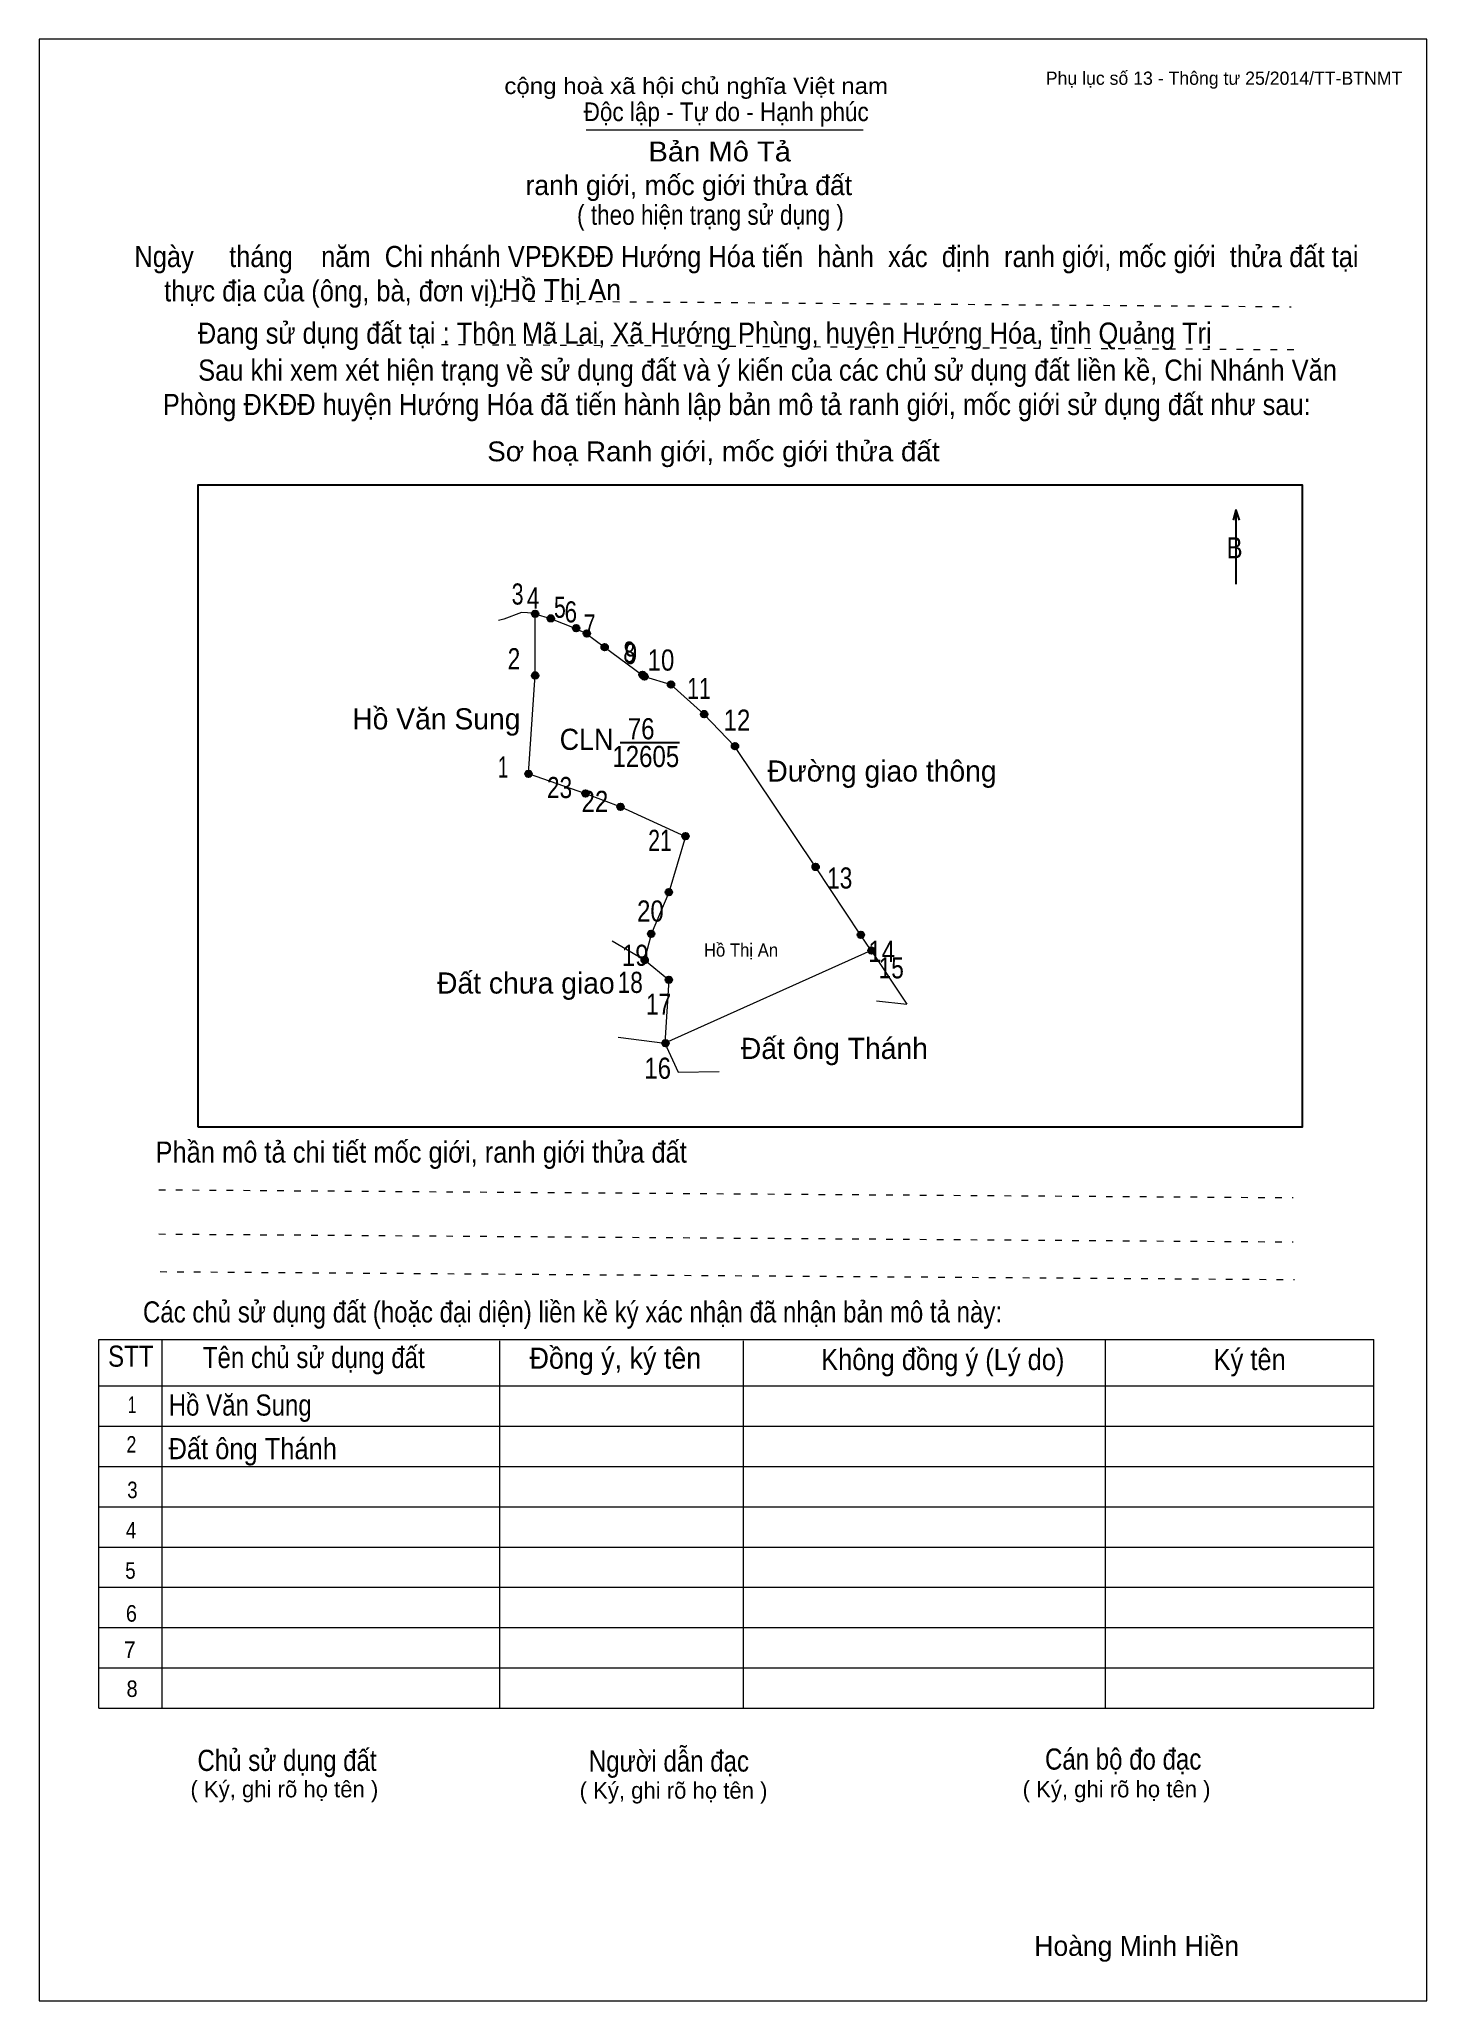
# Model space of a CAD drawing. Header units: centimetres. Extents: x 0 to 21, y 0 to 29.7.
import ezdxf
from ezdxf.enums import TextEntityAlignment as Align

# ---------------------------------------------------------------- set-up
doc = ezdxf.new("R2010")
doc.units = ezdxf.units.CM
doc.header["$LTSCALE"] = 0.13
doc.linetypes.add('DOTTED', pattern=[1.5, 0.3, -1.2])
for name, color, linetype, lineweight in [('1', 7, 'Continuous', 13), ('32', 7, 'Continuous', 25), ('33', 7, 'Continuous', 25), ('6', 7, 'Continuous', 13), ('62', 7, 'Continuous', 13)]:
    doc.layers.add(name, color=color, linetype=linetype, lineweight=lineweight)
for name, color, linetype in [('2', 7, 'Continuous'), ('34', 7, 'Continuous'), ('63', 7, 'Continuous')]:
    doc.layers.add(name, color=color, linetype=linetype)

msp = doc.modelspace()

# ---------------------------------------------------------------- hatches: boundary and pattern name
at = {"layer": '32'}
for points in [[(7.5554, 21.0002, 1), (7.4554, 21.0002, 1)], [(7.7932, 20.9315, 1), (7.6932, 20.9315, 1)], [(8.1771, 20.7837, 1), (8.0771, 20.7837, 1)], [(8.3366, 20.7038, 1), (8.2366, 20.7038, 1)], [(8.6074, 20.4969, 1), (8.5074, 20.4969, 1)], [(7.5554, 20.0682, 1), (7.4554, 20.0682, 1)], [(9.18, 20.0742, 1), (9.08, 20.0742, 1)], [(9.2092, 20.0526, 1), (9.1092, 20.0526, 1)], [(9.6114, 19.9303, 1), (9.5114, 19.9303, 1)], [(10.1143, 19.4827, 1), (10.0143, 19.4827, 1)], [(10.5801, 18.9956, 1), (10.4801, 18.9956, 1)], [(7.456, 18.5762, 1), (7.356, 18.5762, 1)], [(8.318, 18.2778, 1), (8.218, 18.2778, 1)], [(8.8485, 18.0789, 1), (8.7485, 18.0789, 1)], [(9.8315, 17.635, 1), (9.7315, 17.635, 1)], [(11.8009, 17.1671, 1), (11.7009, 17.1671, 1)], [(9.5779, 16.7859, 1), (9.4779, 16.7859, 1)], [(9.3126, 16.1559, 1), (9.2126, 16.1559, 1)], [(12.4852, 16.1393, 1), (12.3852, 16.1393, 1)], [(9.2132, 15.7581, 1), (9.1132, 15.7581, 1)], [(12.6444, 15.9023, 1), (12.5444, 15.9023, 1)], [(9.5779, 15.4597, 1), (9.4779, 15.4597, 1)], [(9.5268, 14.5002, 1), (9.4268, 14.5002, 1)]]:
    msp.add_hatch(color=256, dxfattribs=at).paths.add_polyline_path(points)

# ---------------------------------------------------------------- linework, layer by layer
at = {"layer": '1'}
msp.add_lwpolyline([(21, 0), (21, 29.7), (0, 29.7), (0, 0)], close=True, dxfattribs=at)
at = {"layer": '32'}
for centre in [(7.5054, 21.0002), (7.7432, 20.9315), (8.1271, 20.7837), (8.2866, 20.7038), (8.5574, 20.4969), (7.5054, 20.0682), (9.13, 20.0742), (9.1592, 20.0526), (9.5614, 19.9303), (10.0643, 19.4827), (10.5301, 18.9956), (7.406, 18.5762), (8.268, 18.2778), (8.7985, 18.0789), (9.7815, 17.635), (11.7509, 17.1671), (9.5279, 16.7859), (9.2626, 16.1559), (12.4352, 16.1393), (9.1632, 15.7581), (12.5944, 15.9023), (9.5279, 15.4597), (9.4768, 14.5002)]:
    msp.add_circle(centre, 0.05, dxfattribs=at)
at = {"layer": '33'}
msp.add_line((8.79, 19.05), (9.69, 19.05), dxfattribs=at)
at = {"layer": '6'}
for p, q in [((8.67, 16.05), (9.16, 15.76)), ((12.59, 15.9), (9.47, 14.5)), ((12.59, 15.9), (13.13, 15.09)), ((12.67, 15.14), (13.13, 15.09))]:
    msp.add_line(p, q, dxfattribs=at)
for points in [[(7.5, 21), (7.48, 21.01), (7.3, 21.02), (7.03, 20.92), (6.95, 20.9)], [(7.5, 21), (7.5, 20.07), (7.4, 18.58), (8.27, 18.28), (8.8, 18.08), (9.78, 17.63), (9.53, 16.78), (9.26, 16.15), (9.16, 15.76)], [(7.5, 21), (7.74, 20.93), (8.12, 20.78), (8.28, 20.7), (8.55, 20.5), (9.13, 20.07)], [(9.13, 20.07), (9.16, 20.05), (9.56, 19.93), (10.06, 19.48)], [(12.59, 15.9), (12.43, 16.14), (11.75, 17.17), (10.53, 18.99), (10.06, 19.48)], [(9.16, 15.76), (9.53, 15.46), (9.47, 14.5)], [(8.76, 14.59), (9.47, 14.5), (9.67, 14.06), (10.29, 14.07)]]:
    msp.add_lwpolyline(points, dxfattribs=at)
at = {"layer": '62'}
for p, q in [((8.28, 28.33), (12.47, 28.33)), ((0.9, 10.01), (20.2, 10.01)), ((0.9, 4.43), (0.9, 10.01)), ((1.86, 4.43), (1.86, 10.01)), ((6.97, 4.43), (6.97, 9.99)), ((10.66, 4.43), (10.66, 9.99)), ((16.14, 4.43), (16.14, 10.01)), ((20.2, 4.43), (20.2, 10.01)), ((0.9, 9.31), (20.2, 9.31)), ((0.9, 8.7), (20.2, 8.7)), ((0.9, 8.09), (20.2, 8.09)), ((0.9, 7.48), (20.2, 7.48)), ((0.9, 6.87), (20.2, 6.87)), ((0.9, 6.26), (20.2, 6.26)), ((0.9, 5.65), (20.2, 5.65)), ((0.9, 5.04), (20.2, 5.04)), ((0.9, 4.43), (20.2, 4.43))]:
    msp.add_line(p, q, dxfattribs=at)
at = {"layer": '62', "linetype": 'DOTTED'}
for p, q in [((6.89, 25.74), (18.95, 25.65)), ((6.09, 25.08), (19.04, 25)), ((1.81, 12.28), (18.98, 12.16)), ((1.81, 11.61), (18.98, 11.49)), ((1.83, 11.04), (19, 10.92))]:
    msp.add_line(p, q, dxfattribs=at)
at = {"layer": '62', "lineweight": 25}
for p, q in [((18.11, 22.58), (18.11, 21.45)), ((18.11, 22.57), (18.07, 22.42)), ((18.11, 22.57), (18.16, 22.42))]:
    msp.add_line(p, q, dxfattribs=at)
msp.add_lwpolyline([(2.4, 13.23), (19.12, 13.23), (19.12, 22.95), (2.4, 22.95)], close=True, dxfattribs=at)

# ---------------------------------------------------------------- texts
at = {"layer": '2', "width": 0.95}
msp.add_text('Hồ Thị An', height=0.1988, dxfattribs=at).set_placement((10.06, 15.81))
at = {"layer": '32'}
for s, width, p in [('3', 0.75, (7.24, 21.14)), ('4', 0.8, (7.475, 21.08)), ('5', 0.75, (7.88, 20.94)), ('6', 0.8, (8.045, 20.87)), ('7', 0.75, (8.33, 20.67)), ('8', 0.75, (8.93, 20.26)), ('9', 0.8, (8.955, 20.24)), ('2', 0.8, (7.185, 20.16)), ('10', 0.85, (9.41, 20.14)), ('11', 0.75, (9.985, 19.71)), ('12', 0.85, (10.56, 19.23)), ('1', 0.65, (7.02, 18.52)), ('23', 0.8, (7.875, 18.21)), ('22', 0.85, (8.41, 18)), ('21', 0.75, (9.395, 17.41)), ('13', 0.8, (12.115, 16.84)), ('20', 0.85, (9.25, 16.34)), ('14', 0.85, (12.75, 15.73)), ('19', 0.85, (9.02, 15.67)), ('15', 0.8, (12.895, 15.48)), ('18', 0.8, (8.945, 15.26)), ('17', 0.8, (9.375, 14.93)), ('16', 0.85, (9.36, 13.96))]:
    msp.add_text(s, height=0.32, dxfattribs=dict(at, width=width)).set_placement(p, align=Align.CENTER)
at = {"layer": '33'}
for s, p in [('Hồ Văn Sung', (6.01, 19.25)), ('Đường giao thông', (12.755, 18.46)), ('Đất chưa giao', (7.365, 15.25)), (' Đất ông Thánh', (11.975, 14.26))]:
    msp.add_text(s, height=0.32, dxfattribs=at).set_placement(p, align=Align.CENTER)
at = {"layer": '33', "width": 0.85}
for s, p in [('76', (9.11, 19.1)), ('12605', (9.18, 18.68))]:
    msp.add_text(s, height=0.32, dxfattribs=at).set_placement(p, align=Align.CENTER)
at = {"layer": '33', "width": 0.95}
msp.add_text('CLN', height=0.32, dxfattribs=at).set_placement((8.69, 18.94), align=Align.RIGHT)
at = {"layer": '34'}
for s, width, p in [('Hồ Thị An', 0.95, (7, 25.75)), ('Hồ Văn Sung', 0.85, (1.96, 8.86)), (' Đất ông Thánh', 0.9, (1.85, 8.2))]:
    msp.add_text(s, height=0.32, dxfattribs=dict(at, width=width)).set_placement(p)
at = {"layer": '62'}
for s, height, width, p in [('cộng hoà xã hội chủ nghĩa Việt nam', 0.2474, 1.1, (7.04, 28.87)), ('Độc lập - Tự do - Hạnh phúc', 0.2828, 0.9, (8.24, 28.46)), ('Bản Mô Tả', 0.3, 1.1, (9.22, 27.85)), ('( theo hiện trạng sử dụng )', 0.3, 0.85, (8.14, 26.89)), ('Ngày     tháng    năm  Chi nhánh VPĐKĐĐ Hướng Hóa tiến  hành  xác  định  ranh giới, mốc giới  thửa đất tại ', 0.32, 0.9, (1.44, 26.25)), ('thực địa của (ông, bà, đơn vị): ', 0.32, 0.9, (1.89, 25.73)), ('Đang sử dụng đất tại : Thôn Mã Lai, Xã Hướng Phùng, huyện Hướng Hóa, tỉnh Quảng Trị', 0.32, 0.9, (2.4, 25.09)), ('     Sau khi xem xét hiện trạng về sử dụng đất và ý kiến của các chủ sử dụng đất liền kề, Chi Nhánh Văn ', 0.32, 0.9, (1.87, 24.53)), ('Phòng ĐKĐĐ huyện Hướng Hóa đã tiến hành lập bản mô tả ranh giới, mốc giới sử dụng đất như sau:', 0.32, 0.9, (1.87, 24.01)), ('Sơ hoạ Ranh giới, mốc giới thửa đất', 0.3, 1.05, (6.78, 23.31)), ('B', 0.32, 0.85, (17.97, 21.84)), ('Phần mô tả chi tiết mốc giới, ranh giới thửa đất ', 0.32, 0.9, (1.76, 12.69)), ('Các chủ sử dụng đất (hoặc đại diện) liền kề ký xác nhận đã nhận bản mô tả này:', 0.32, 0.85, (1.57, 10.27))]:
    msp.add_text(s, height=height, dxfattribs=dict(at, width=width)).set_placement(p)
msp.add_text('ranh giới, mốc giới thửa đất', height=0.3, dxfattribs=at).set_placement((7.36, 27.34))
for s, height, width, p in [('STT', 0.32, 0.85, (1.385, 9.6)), ('Tên chủ sử dụng đất', 0.32, 0.85, (4.155, 9.58)), ('Đồng ý, ký tên', 0.32, 0.95, (8.72, 9.57)), ('Không đồng ý (Lý do)', 0.32, 0.9, (13.675, 9.55)), ('Ký tên', 0.32, 0.9, (18.32, 9.55)), ('1', 0.25, 0.7, (1.405, 8.9)), ('2', 0.25, 0.8, (1.395, 8.3)), ('3', 0.25, 0.85, (1.41, 7.61)), ('4', 0.25, 0.85, (1.39, 7)), ('5', 0.25, 0.85, (1.38, 6.39)), ('6', 0.25, 0.9, (1.395, 5.74)), ('7', 0.25, 0.95, (1.37, 5.19)), ('8', 0.25, 0.9, (1.405, 4.6)), ('Người dẫn đạc', 0.32, 0.85, (9.53, 3.47)), ('Chủ sử dụng đất', 0.32, 0.85, (3.75, 3.48)), ('Cán bộ đo đạc', 0.32, 0.85, (16.405, 3.5))]:
    msp.add_text(s, height=height, dxfattribs=dict(at, width=width)).set_placement(p, align=Align.CENTER)
for p in [(3.71, 3.08), (9.6, 3.06), (16.305, 3.08)]:
    msp.add_text('( Ký, ghi rõ họ tên )', height=0.25, dxfattribs=at).set_placement(p, align=Align.CENTER)
at = {"layer": '63'}
msp.add_text('Phụ lục số 13 - Thông tư 25/2014/TT-BTNMT', height=0.2, dxfattribs=at).set_placement((20.63, 29.01), align=Align.RIGHT)
msp.add_text('Hoàng Minh Hiền', height=0.3, dxfattribs=at).set_placement((16.61, 0.68), align=Align.CENTER)

doc.saveas('drawing.dxf')
